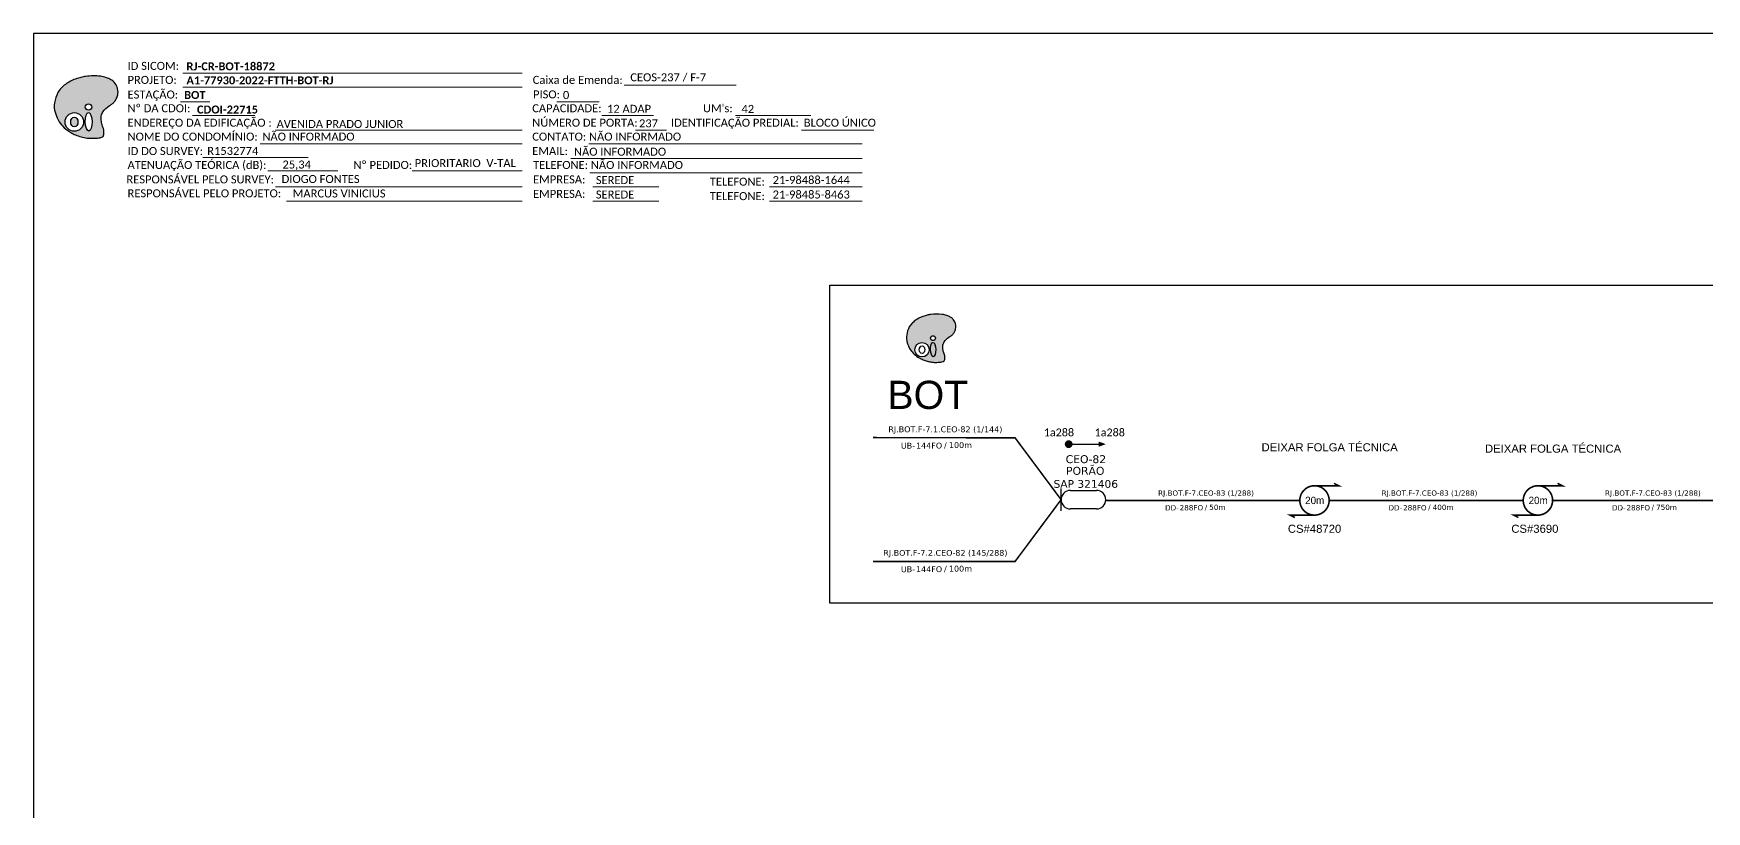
# Model space of a CAD drawing. Header units: inches. Extents: x -143605 to -141670, y 187277 to 187871.
# Drawn here: x -143604.9 to -143230.1, y 187696.7 to 187871 of the extents above; entities that cross this region are included whole.
import ezdxf
from ezdxf.enums import TextEntityAlignment as Align

# ---------------------------------------------------------------- set-up
doc = ezdxf.new("R2010")
doc.units = ezdxf.units.IN
doc.header["$MEASUREMENT"] = 0
for name, color, linetype in [('20.4-CEO', 1, 'Continuous'), ('20.5-CABO AÉREO', 1, 'Continuous'), ('SETA', 7, 'Continuous')]:
    doc.layers.add(name, color=color, linetype=linetype)
doc.layers.add('40.1-ETIQUETAS', color=1, linetype='Continuous', lineweight=20)
doc.styles.add('ARIAL', font='arial.ttf')
doc.styles.add('siredit', font='verdana.ttf')
doc.styles.add('WMF-Calibri0', font='calibri.ttf')
doc.styles.add('WMF-Calibri1', font='calibrib.ttf')

# ---------------------------------------------------------------- blocks, each defined once
blk = doc.blocks.new('OI')
h = blk.add_hatch(color=40)
edge = h.paths.add_edge_path()
edge.add_spline(control_points=[(4.352419702950127, -0.6712759720847714), (3.924115752848461, -0.9915029685596106), (3.259381865687179, -1.500698829921178), (2.812477989493666, -2.594763842551949), (2.897620153085453, -3.503477074728931), (3.058319510024647, -4.273537287510009), (3.312560175735748, -4.850776572338021), (3.374319546476701, -5.386617152055612), (3.403734786386428, -5.881418795735535), (3.203556863798092, -6.395456820980147), (2.540406745508839, -6.612094221073557), (1.652141110328764, -6.633251194432177), (0.5504409367210052, -6.670844676145138), (-0.5591961455999713, -6.424414889548825), (-1.608183129908946, -6.140502192816481), (-2.774697610003916, -5.605051963396024), (-3.918812940678666, -4.767945078591104), (-4.891027295321181, -3.696022096142836), (-5.341519274570906, -2.648111499301895), (-5.601855179603182, -1.940823267118848), (-5.845189685200991, -0.9558993654544832), (-5.707762275863855, 0.4682888211259506), (-5.097642077570273, 2.023349581494926), (-4.143343415207334, 3.01628683071891), (-3.29790337558995, 3.614532800154741), (-2.366475374024266, 4.158047617166403), (-1.364272336810055, 4.441945920877722), (-0.5615272271484302, 4.704058582470097), (0.7939944845060355, 4.853146434422464), (2.235070974699944, 4.967911457819083), (3.789711588355888, 4.572881902536377), (4.666137906037339, 4.210020552204397), (5.436098154557043, 3.650312278273105), (5.761948681162404, 2.994656724675468), (6.034585585907428, 2.21377526968884), (6.009808082014702, 1.455541098135561), (5.718042820068033, 0.6359933999344543), (5.313400224373254, 0.0750211537648235), (4.875050523754715, -0.3768521848496249), (4.507941044630715, -0.5549984263785249), (4.352419702950127, -0.6712759720847714)], knot_values=[0, 0, 0, 0, 1.6043398725008, 2.417190916820825, 3.4275953858818, 4.282807915804911, 4.776746146191369, 5.304181770748566, 5.888771497486102, 6.258406050447018, 6.858137058748512, 7.791289582546336, 8.986194879479926, 10.12424202223405, 11.18785698458849, 12.24290818547195, 13.95378441239277, 15.41416060145544, 16.51539074843153, 17.34918828129177, 17.67585288929998, 19.55202082369303, 21.51553059940301, 22.5686375333085, 23.63245026583211, 24.62108363093478, 25.78271769349368, 26.7453467966967, 27.14265309212063, 29.870543205723, 31.00464861129232, 31.9215319142548, 32.70958935288631, 33.8013910221095, 34.04247085086502, 35.19233337509274, 35.97146113351405, 36.62887121321, 37.25435925468828, 37.83691071008289, 37.83691071008289, 37.83691071008289, 37.83691071008289], degree=3, periodic=0)
h.paths.add_polyline_path([(1.129417951625206, -0.8737795733348717, -1), (-0.0445971396300624, -0.8737795733348717, -1)], flags=16)
edge = h.paths.add_edge_path(flags=16)
edge.add_ellipse((0.56219141516479, -3.586262332308106), major_axis=(-0.02268085786554901, 1.710246984485798), ratio=0.3613047418081333, start_angle=0, end_angle=359.9999999999999)
h.paths.add_polyline_path([(-0.3621758253683389, -3.620028578179783, -1), (-3.79758126357508, -3.620028578179783, -1)], flags=16)
edge = h.paths.add_edge_path(flags=0)
edge.add_ellipse((-2.079878544471708, -3.620028578179783), major_axis=(0, 0.8845587771671665), ratio=0.7582943452177149, start_angle=0, end_angle=360)
at = {"color": 40}
for centre, radius in [((-2.079878544471998, -3.620028578179998), 1.717702719103369), ((0.542410405998, -0.8737795733349999), 0.5870075456276344)]:
    blk.add_circle(centre, radius, dxfattribs=at)
blk.add_ellipse((-2.079878544471998, -3.620028578179998), major_axis=(0, 0.8845587771671665), ratio=0.7582943452180002, start_param=-3.14159265358979, end_param=3.14159265358979, dxfattribs=at)
blk.add_ellipse((0.5621914151650002, -3.586262332307998), major_axis=(-0.0226808578655476, 1.710246984485726), ratio=0.3613047418080002, dxfattribs=at)
at = {"color": 40, "start_tangent": (-0.8008975356961701, -0.5988014172626867), "end_tangent": (-0.8008975356961701, -0.5988014172626867)}
blk.add_spline([(4.352419702950127, -0.6712759720847714), (3.195715068262444, -1.783004722539629), (2.897004975372082, -2.538980317818726), (2.922427632545378, -3.549064908138089), (3.119448847855919, -4.381273482988802), (3.284845839634753, -4.846696742557782), (3.367467724334828, -5.367620885039825), (3.354757271305087, -5.952072416812001), (3.202224830491132, -6.288767467624978), (2.662005623351006, -6.549229538866112), (1.732598946122408, -6.632757145040017), (0.5377612012316888, -6.620051554758077), (-0.5808103232534167, -6.410411282525133), (-1.601602329721089, -6.111646378836753), (-2.561285749098686, -5.67330773000762), (-3.946789045007307, -4.669575653769554), (-4.893762011354708, -3.557846903314469), (-5.365989882126965, -2.563005873463537), (-5.639277317844031, -1.775267145659056), (-5.715543538250557, -1.45763019920909), (-5.626565989256932, 0.4164266606059357), (-4.844587258720792, 2.217504089340676), (-4.125749281802172, 2.987118393508266), (-3.267753864447484, 3.61603921020756), (-2.401994012467155, 4.093381654678211), (-1.302489480862248, 4.468192914217439), (-0.3725285763989348, 4.71684428964741), (0.0215138542212401, 4.767666088655602), (2.749216299421759, 4.799663625071755), (3.849960618963931, 4.526612322314946), (4.689438892891332, 4.157896688180384), (5.312279984731532, 3.675088754424364), (5.853457926188213, 2.726849691424289), (5.929724146595192, 2.49815131482833), (5.936079810888286, 1.348306355646995), (5.669057857149737, 0.6163641856880134), (5.294082419409762, 0.0763813767231625), (4.842645512173501, -0.3565620477762366), (4.352419702950127, -0.6712759720847714)], degree=3, dxfattribs=at)

msp = doc.modelspace()

# ---------------------------------------------------------------- hatches: boundary and pattern name
h = msp.add_hatch(color=0)
edge = h.paths.add_edge_path()
edge.add_spline(control_points=[(-143398.9186196462, 187803.6379636284), (-143398.9186196462, 187803.6379636284), (-143398.9186196462, 187803.6379636284), (-143399.3292067712, 187803.2124373244), (-143399.6735689278, 187803.04418988), (-143399.8193511046, 187802.9345846809), (-143400.220833509, 187802.6327332485), (-143400.8439093171, 187802.1527975394), (-143401.2609172516, 187801.1240673024), (-143401.1786634657, 187800.2707668222), (-143401.0257905438, 187799.5478869005), (-143400.7855429135, 187799.0063502669), (-143400.7261885435, 187798.5032139361), (-143400.6973167217, 187798.0385423987), (-143400.8840433392, 187797.5552260322), (-143401.5063667478, 187797.3500816177), (-143402.3406224978, 187797.3279776945), (-143403.3753066367, 187797.289899345), (-143404.4181592827, 187797.5185716339), (-143405.4041401443, 187797.7826023807), (-143406.5011415074, 187798.2825959529), (-143407.5778623604, 187799.0659786605), (-143408.4937142387, 187800.0703457835), (-143408.9194748537, 187801.0534701543), (-143409.1657742724, 187801.7171407364), (-143409.3968026888, 187802.6416250328), (-143409.271301974, 187803.9796477916), (-143408.7021505417, 187805.4417812329), (-143407.8083148377, 187806.3768016263), (-143407.0157334463, 187806.9408322846), (-143406.1422498043, 187807.4536724526), (-143405.2016378926, 187807.7228440802), (-143404.448313311, 187807.9710521966), (-143403.1755059167, 187808.1144901354), (-143401.8222544257, 187808.2259051378), (-143400.3610560853, 187807.8587778537), (-143399.5369554935, 187807.5201604788), (-143398.8123591533, 187806.9963858966), (-143398.5046544736, 187806.3813762526), (-143398.2466163348, 187805.6486136992), (-143398.267983403, 187804.9363753771), (-143398.5399662777, 187804.1658770431), (-143398.9186196462, 187803.6379636284)], knot_values=[-0.5825514553946078, 0, 0, 0, 0, 1e-09, 1.6043398725008, 2.417190916820825, 3.4275953858818, 4.282807915804911, 4.776746146191369, 5.304181770748566, 5.888771497486102, 6.258406050447018, 6.858137058748512, 7.791289582546336, 8.986194879479926, 10.12424202223405, 11.18785698458849, 12.24290818547195, 13.95378441239277, 15.41416060145544, 16.51539074843153, 17.34918828129177, 17.67585288929998, 19.55202082369303, 21.51553059940301, 22.5686375333085, 23.63245026583211, 24.62108363093478, 25.78271769349368, 26.7453467966967, 27.14265309212063, 29.870543205723, 31.00464861129232, 31.9215319142548, 32.70958935288631, 33.8013910221095, 34.04247085086502, 35.19233337509274, 35.97146113351405, 36.62887121321, 37.25435925468828, 37.83691071008289, 37.83691071008289, 37.83691071008289, 37.83691071008289], degree=3, periodic=0)
edge = h.paths.add_edge_path(flags=16)
edge.add_ellipse((-143403.3974167049, 187802.7348078356), major_axis=(0.3898650111553692, 0.3898650111553692), ratio=0.9999999999194932, start_angle=135.1532885619912, end_angle=315.1532885619912, ccw=False)
edge.add_ellipse((-143403.3974167049, 187802.7348078356), major_axis=(0.3898650111588507, 0.3898650111588507), ratio=0.9999999999384859, start_angle=-44.84671143958161, end_angle=135.1532885604183, ccw=False)
edge = h.paths.add_edge_path(flags=16)
edge.add_ellipse((-143403.3720211211, 187800.1871416074), major_axis=(-0.02560078376102611, 1.606302891932736), ratio=0.3613047472252851, start_angle=-5.299987378261576e-09, end_angle=359.9999999947)
edge = h.paths.add_edge_path(flags=16)
edge.add_ellipse((-143405.853516593, 187800.1487872441), major_axis=(1.140823818597969, 1.140823818597969), ratio=0.9999999999232332, start_angle=135.1532885608793, end_angle=315.1532885608793, ccw=False)
edge.add_ellipse((-143405.853516593, 187800.1487872441), major_axis=(1.140823818597969, 1.140823818597969), ratio=0.9999999999232332, start_angle=-44.84671143912061, end_angle=135.1532885608793, ccw=False)
edge = h.paths.add_edge_path(flags=0)
edge.add_ellipse((-143405.853516593, 187800.1487872441), major_axis=(-0.0022227922422817, 0.8308272136084198), ratio=0.7582943565721499, start_angle=-2.41442255785244e-10, end_angle=359.9999999997586)

# ---------------------------------------------------------------- linework, layer by layer
msp.add_lwpolyline([(-143604.8770128306, 187276.9654387947), (-142766.3125704146, 187276.9654387947), (-142766.3125704146, 187870.9654387947), (-143604.8770128306, 187870.9654387947), (-143604.8770128306, 187276.9654387947)])
at = {"color": 7, "lineweight": 0}
for points in [[(-143571.4048394182, 187862.0629643689), (-143495.4329143951, 187862.0629643689)], [(-143472.5939456378, 187859.415179889), (-143447.460141359, 187859.415179889)], [(-143571.9210479047, 187855.6455899085), (-143565.3710828352, 187855.6455899085)], [(-143571.4048394182, 187858.9245709663), (-143495.4329143951, 187858.9245709663)], [(-143487.6353381138, 187855.6877226998), (-143478.1537008695, 187855.6877226998)], [(-143569.2595501202, 187852.5753685974), (-143555.3162037417, 187852.5753685974)], [(-143477.5871527885, 187852.5753685974), (-143465.9701663373, 187852.5753685974)], [(-143447.645114073, 187852.5753685974), (-143430.7890084723, 187852.5753685974)], [(-143550.6899985673, 187849.3385203309), (-143495.4329143951, 187849.3385203309)], [(-143470.0031852258, 187849.3385203309), (-143463.0581401544, 187849.3385203309)], [(-143432.8304494322, 187849.3385203309), (-143416.6546637774, 187849.3385203309)], [(-143554.1005448806, 187846.2261662286), (-143495.4329143951, 187846.2261662286)], [(-143480.4723577657, 187846.2261662286), (-143419.2443214596, 187846.2261662286)], [(-143566.9402473706, 187843.1621006176), (-143543.3102322488, 187843.1621006176)], [(-143484.511644734, 187842.989317962), (-143419.2443214596, 187842.989317962)], [(-143552.4043662236, 187840.1945033602), (-143536.7332694543, 187840.1945033602)], [(-143520.073564026, 187840.2025290484), (-143495.578273704, 187840.2025290484)], [(-143519.5698839456, 187840.204951842), (-143495.4203301147, 187840.204951842)], [(-143480.2250545788, 187839.7524696956), (-143419.2443214596, 187839.7524696956)], [(-143550.6899985673, 187836.6401155932), (-143495.4329143951, 187836.6401155932)], [(-143548.2001152854, 187833.4032673268), (-143495.4329143951, 187833.4032673268)], [(-143479.6169124238, 187836.6401155932), (-143464.8180001626, 187836.6401155932)], [(-143479.6169124238, 187833.4032673268), (-143464.8180001626, 187833.4032673268)], [(-143440.0141038459, 187836.6401155932), (-143419.2443214596, 187836.6401155932)], [(-143440.0141038459, 187833.4032673268), (-143419.2443214596, 187833.4032673268)]]:
    msp.add_lwpolyline(points, dxfattribs=at)
msp.add_lwpolyline([(-143426.5067331769, 187814.6365521905), (-142890.027723177, 187814.6365521905), (-142890.027723177, 187743.4240834023), (-143426.5067331769, 187743.4240834023)], close=True)
at = {"color": 0}
for points, const_width in [([(-143373.4345773705, 187778.9966328614, 1), (-143372.5651456595, 187779.0012837707, 1)], 0.8694441504769734), ([(-143317.9467579684, 187769.6835469615, 1.000012459711872), (-143317.9468737789, 187763.1105492118, 0.9999784210495268)], 0.3651665432003289), ([(-143267.9015826658, 187769.6834311516, 1.000012459711872), (-143267.9016984762, 187763.1104334018, 0.9999784210495268)], 0.3651665432003289)]:
    msp.add_lwpolyline(points, format="xyb", close=True, dxfattribs=dict(at, const_width=const_width))
at = {"color": 0, "const_width": 0.3423436342503083}
for points in [[(-143317.9468737789, 187769.6835469615), (-143312.4693756373, 187769.6835469615), (-143313.564875266, 187770.2312967811)], [(-143267.9016984762, 187769.6834311516), (-143262.4242003338, 187769.6834311516), (-143263.5196999624, 187770.2311809712)], [(-143317.9468737789, 187763.1105492118), (-143323.4243719324, 187763.1105492118), (-143322.3288723037, 187762.5627993922)], [(-143267.9016984762, 187763.1104334018), (-143273.3791966297, 187763.1104334018), (-143272.2836970011, 187762.5626835823)]]:
    msp.add_lwpolyline(points, dxfattribs=at)
at = {"color": 0}
for centre, major_axis, ratio, start_param, end_param in [((-143403.3974167049, 187802.7348078356), (0.3898650111672349, 0.3898650111672349), 0.9999999998955732, 5.500462533882573, 11.78364784106216), ((-143405.853516593, 187800.1487872441), (1.613363481593653, 0.0040354970318676), 0.9999999850112048, 0.0001741009564662, 6.283359408136051), ((-143405.853516593, 187800.1487872441), (-0.0022227922422817, 0.8308272136084196), 0.7582943565721499, 1.570796326772085, 7.85398163395167)]:
    msp.add_ellipse(centre, major_axis=major_axis, ratio=ratio, start_param=start_param, end_param=end_param, dxfattribs=at)
msp.add_ellipse((-143403.3720211211, 187800.1871416074), major_axis=(-0.0256007837610261, 1.606302891932735), ratio=0.3613047472252851, dxfattribs=at)
msp.add_open_spline([(-143399.8193511046, 187802.9345846809), (-143400.220833509, 187802.6327332485), (-143400.8439093171, 187802.1527975394), (-143401.2609172516, 187801.1240673024), (-143401.1786634657, 187800.2707668222), (-143401.0257905438, 187799.5478869005), (-143400.7855429135, 187799.0063502669), (-143400.7261885435, 187798.5032139361), (-143400.6973167217, 187798.0385423987), (-143400.8840433392, 187797.5552260322), (-143401.5063667478, 187797.3500816177), (-143402.3406224978, 187797.3279776945), (-143403.3753066367, 187797.289899345), (-143404.4181592827, 187797.5185716339), (-143405.4041401443, 187797.7826023807), (-143406.5011415074, 187798.2825959529), (-143407.5778623604, 187799.0659786605), (-143408.4937142387, 187800.0703457835), (-143408.9194748537, 187801.0534701543), (-143409.1657742724, 187801.7171407364), (-143409.3968026888, 187802.6416250328), (-143409.271301974, 187803.9796477916), (-143408.7021505417, 187805.4417812329), (-143407.8083148377, 187806.3768016263), (-143407.0157334463, 187806.9408322846), (-143406.1422498043, 187807.4536724526), (-143405.2016378926, 187807.7228440802), (-143404.448313311, 187807.9710521966), (-143403.1755059167, 187808.1144901354), (-143401.8222544257, 187808.2259051378), (-143400.3610560853, 187807.8587778537), (-143399.5369554935, 187807.5201604788), (-143398.8123591533, 187806.9963858966), (-143398.5046544736, 187806.3813762526), (-143398.2466163348, 187805.6486136992), (-143398.267983403, 187804.9363753771), (-143398.5399662777, 187804.1658770431), (-143398.9186196462, 187803.6379636284), (-143399.3292067712, 187803.2124373244), (-143399.6735689278, 187803.04418988), (-143399.8193511046, 187802.9345846809)], degree=3, knots=[0, 0, 0, 0, 1.6043398725008, 2.417190916820824, 3.427595385881797, 4.282807915804913, 4.776746146191367, 5.304181770748568, 5.888771497486102, 6.258406050447018, 6.858137058748512, 7.791289582546336, 8.986194879479926, 10.12424202223405, 11.18785698458849, 12.24290818547195, 13.95378441239277, 15.41416060145544, 16.51539074843152, 17.34918828129177, 17.67585288929998, 19.55202082369302, 21.515530599403, 22.56863753330849, 23.63245026583211, 24.62108363093477, 25.78271769349368, 26.74534679669669, 27.14265309212062, 29.870543205723, 31.00464861129232, 31.92153191425479, 32.7095893528863, 33.80139102210949, 34.04247085086502, 35.19233337509272, 35.97146113351404, 36.62887121321, 37.25435925468826, 37.83691071008288, 37.83691071008288, 37.83691071008288, 37.83691071008288], dxfattribs=at)
at = {"layer": '20.4-CEO', "color": 0}
for p, q in [((-143372.6165272166, 187768.6470893388), (-143366.7794199239, 187768.6470893387)), ((-143366.7794199239, 187764.485588901), (-143372.6165272166, 187764.485588901))]:
    msp.add_line(p, q, dxfattribs=at)
at = {"layer": '20.4-CEO', "color": 0, "const_width": 0.3477776601907895}
for points in [[(-143416.8637722629, 187780.4655841069), (-143385.0191055161, 187780.4250155752), (-143374.6972774356, 187766.5663391199)], [(-143416.8637722629, 187752.7290416771), (-143385.0191055161, 187752.7163256469), (-143374.6972774356, 187766.5663391199)]]:
    msp.add_lwpolyline(points, dxfattribs=at)
at = {"layer": '20.4-CEO', "color": 0}
msp.add_lwpolyline([(-143374.6972774356, 187764.0574731526), (-143374.6972774356, 187769.0752050872)], dxfattribs=at)
for centre, start, end in [((-143372.6165272166, 187766.5663391199), 90, 270), ((-143366.7794199239, 187766.5663391199), 270, 90)]:
    msp.add_arc(centre, 2.080750218845007, start, end, dxfattribs=at)
at = {"layer": '20.5-CABO AÉREO', "color": 0, "ltscale": 8, "const_width": 0.3477776601907895}
for points in [[(-143364.7055632213, 187766.3971059926), (-143321.2333556981, 187766.3971059926)], [(-143314.6603879186, 187766.3969901827), (-143271.1881803946, 187766.3969901827)], [(-143264.6152126151, 187766.3968743727), (-143221.1430050909, 187766.3968743727)]]:
    msp.add_lwpolyline(points, dxfattribs=at)
at = {"layer": 'SETA', "color": 0}
msp.add_lwpolyline([(-143372.9998615154, 187778.9989583161), (-143365.4364539759, 187778.9989583161)], dxfattribs=at)
msp.add_solid([(-143366.2688411692, 187779.5785794567), (-143364.6727402987, 187779.0074798591), (-143366.2626399571, 187778.4193371754)], dxfattribs=at)

# ---------------------------------------------------------------- block references
at = {"color": 7, "xscale": 1.213923925196705, "yscale": 1.21392392515554, "zscale": 1.213923925163967, "rotation": 0.153289602326381}
msp.add_blockref('OI', (-143593.2089140195, 187855.5497151965), dxfattribs=at)

# ---------------------------------------------------------------- texts
at = {"color": 7, "lineweight": 0, "style": 'WMF-Calibri0'}
for s, p in [('ID SICOM:', (-143583.8054462167, 187862.8099293534)), ('PROJETO:', (-143583.8054462167, 187859.6715359508)), ('Caixa de Emenda:', (-143493.0501745202, 187859.6715359508)), ('ESTAÇÃO:', (-143583.8054462167, 187856.3925548931)), ('PISO:', (-143492.9792893355, 187856.4346876843)), ('ENDEREÇO DA EDIFICAÇÃO :', (-143583.8054462167, 187850.0854853156)), ('Nº DA CDOI:', (-143583.8054462167, 187853.322333582)), ('CAPACIDADE:', (-143493.1590997477, 187853.322333582)), ('NÚMERO DE PORTA:', (-143493.1590997477, 187850.0854853156)), ('IDENTIFICAÇÃO PREDIAL:', (-143462.0761248733, 187850.0854853156)), ("UM's:", (-143454.9147683014, 187853.322333582)), ('BLOCO ÚNICO', (-143432.331387265, 187850.0854853156)), ('NOME DO CONDOMÍNIO:', (-143583.8054462167, 187846.9731312131)), ('NÃO INFORMADO', (-143553.5906642208, 187846.9731312131)), ('CONTATO: NÃO INFORMADO', (-143493.1590997477, 187846.9731312131)), ('ID DO SURVEY:', (-143583.8054462167, 187843.7362829467)), ('EMAIL:', (-143493.1590997477, 187843.7362829467)), ('ATENUAÇÃO TEÓRICA (dB):', (-143583.8054462167, 187840.6239288444)), ('Nº PEDIDO:', (-143533.2192026967, 187840.6319545326)), ('TELEFONE: NÃO INFORMADO', (-143492.9768112871, 187840.6239288444)), ('RESPONSÁVEL PELO SURVEY:', (-143584.047780683, 187837.3870805778)), ('EMPRESA:', (-143492.9768112871, 187837.3870805778)), ('TELEFONE:', (-143453.3734634171, 187836.8826510132)), ('RESPONSÁVEL PELO PROJETO:', (-143583.8054462167, 187834.2747264754)), ('EMPRESA:', (-143492.9768112871, 187834.1502323113)), ('TELEFONE:', (-143453.3734634171, 187833.6458027467))]:
    msp.add_text(s, height=1.792715962971007, dxfattribs=at).set_placement(p)
at = {"color": 7, "linetype": 'Continuous'}
for s, style, p in [('RJ-CR-BOT-18872', 'WMF-Calibri1', (-143570.6102284936, 187862.714364501)), ('A1-77930-2022-FTTH-BOT-RJ', 'WMF-Calibri1', (-143570.6102284936, 187859.5759710984)), ('CEOS-237 / F-7', 'WMF-Calibri0', (-143471.1953398496, 187860.2546536963)), ('BOT', 'WMF-Calibri1', (-143571.1264369801, 187856.2969900406)), ('0', 'WMF-Calibri0', (-143486.2846463541, 187856.2867736221)), ('237', 'WMF-Calibri0', (-143469.2485292159, 187849.9375712532)), ('AVENIDA PRADO JUNIOR', 'WMF-Calibri0', (-143550.424385776, 187849.7981938668)), ('NÃO INFORMADO', 'WMF-Calibri0', (-143483.8084931224, 187843.5883688844)), ('DIOGO FONTES', 'WMF-Calibri0', (-143549.2913927794, 187837.4795894005)), ('SEREDE', 'WMF-Calibri0', (-143478.9137608122, 187837.2391665156)), ('21-98488-1644', 'WMF-Calibri0', (-143439.3109522345, 187837.2624385342)), ('MARCUS VINICIUS', 'WMF-Calibri0', (-143546.8015094974, 187834.2427411341)), ('SEREDE', 'WMF-Calibri0', (-143478.9137608122, 187834.0023182491)), ('21-98485-8463', 'WMF-Calibri0', (-143439.3109522345, 187834.0023182491))]:
    msp.add_text(s, height=1.792715962971007, dxfattribs=dict(at, style=style)).set_placement(p)
at = {"color": 7, "linetype": 'Continuous', "style": 'WMF-Calibri1'}
msp.add_text('CDOI-22715', height=1.792715962971007, dxfattribs=at).set_placement((-143561.4206350996, 187853.0350421333), align=Align.CENTER)
at = {"color": 0, "linetype": 'Continuous', "style": 'WMF-Calibri0'}
for s, p in [('12 ADAP', (-143476.4126495396, 187853.1950356529)), ('42', (-143446.2944223131, 187853.1744195197)), ('R1532774', (-143565.9498136501, 187843.7717095575))]:
    msp.add_text(s, height=1.792715962971007, dxfattribs=at).set_placement(p)
at = {"color": 0, "lineweight": 0, "style": 'WMF-Calibri0'}
msp.add_text('25,34', height=1.792715962971007, dxfattribs=at).set_placement((-143549.0993683477, 187840.7142762277))
at = {"color": 7, "style": 'WMF-Calibri0'}
msp.add_text('PRIORITARIO  V-TAL', height=1.792715962971007, dxfattribs=at).set_placement((-143519.479371394, 187841.0420028558))
at = {"color": 0, "style": 'ARIAL'}
msp.add_text('BOT', height=6.310119766177179, dxfattribs=at).set_placement((-143413.6167801657, 187786.88188221))
for s, p in [('DEIXAR FOLGA TÉCNICA', (-143329.8066494022, 187777.3925524579)), ('DEIXAR FOLGA TÉCNICA', (-143279.7614740977, 187777.095358982)), ('CS#48720', (-143323.9066050542, 187759.147594118)), ('CS#3690', (-143273.8614297515, 187759.1474783079))]:
    msp.add_text(s, height=1.811456080442576, rotation=359.9866744608917, dxfattribs=at).set_placement(p)
at = {"color": 0}
for p in [(-143320.0304327325, 187765.5754233573), (-143269.9852574298, 187765.5753075474)]:
    msp.add_text('20m', height=1.64324944440148, dxfattribs=at).set_placement(p)
at = {"color": 0, "char_height": 1.738888300953947, "width": 128.3679706976339, "attachment_point": 5, "rotation": 359.91656062173905}
for insert in [(-143375.1915650286, 187781.6208107966), (-143363.8056541587, 187781.6208107966)]:
    msp.add_mtext('{\\fCalibri|b0|i0|c0|p34;\\C256;1a288}', dxfattribs=dict(at, insert=insert))
at = {"layer": '20.4-CEO', "color": 0, "style": 'siredit'}
for s, height, p in [('CEO-82', 1.762815403975088, (-143369.1481387569, 187775.6366406597)), ('PORÃO', 1.762815403975088, (-143369.2976988228, 187773.0283082082)), ('          SAP 321406', 1.738888300953953, (-143372.9637105585, 187770.0940478515))]:
    msp.add_text(s, height=height, dxfattribs=at).set_placement(p, align=Align.MIDDLE_CENTER)
at = {"layer": '40.1-ETIQUETAS', "color": 0, "style": 'siredit'}
for s, height, p in [('RJ.BOT.F-7.1.CEO-82 (1/144)', 1.30416622571546, (-143400.6353413824, 187782.3198987793)), ('RJ.BOT.F-7.CEO-83 (1/288)', 1.173749603143914, (-143342.2420081371, 187768.0438360133)), ('RJ.BOT.F-7.CEO-83 (1/288)', 1.173749603143914, (-143292.1968328344, 187768.0437202032)), ('RJ.BOT.F-7.CEO-83 (1/288)', 1.173749603143914, (-143242.1516575299, 187768.0436043932)), ('RJ.BOT.F-7.2.CEO-82 (145/288)', 1.30416622571546, (-143400.6353413824, 187754.6488818907))]:
    msp.add_text(s, height=height, dxfattribs=at).set_placement(p, align=Align.MIDDLE_CENTER)
for s, height, p in [('UB-', 1.30416622571546, (-143407.4158678854, 187778.6513491509)), ('144FO', 1.30416622571546, (-143401.3453091018, 187778.6705859905)), ('/', 1.304166225701055, (-143400.3172830061, 187778.7912231766)), ('DD-', 1.173749603143914, (-143348.3444819952, 187764.7421413404)), ('288FO', 1.173749603143914, (-143342.8809791101, 187764.759454478)), ('/', 1.173749603125315, (-143341.9797639911, 187764.8680279576)), ('DD-', 1.173749603143914, (-143298.2993066906, 187764.7420255303)), ('288FO', 1.173749603143914, (-143292.8358038074, 187764.7593386679)), ('/', 1.173749603125315, (-143291.9345886885, 187764.8679121476)), ('DD-', 1.173749603143914, (-143248.254131388, 187764.7419097204)), ('288FO', 1.173749603143914, (-143242.7906285038, 187764.7592228579)), ('/', 1.173749603125315, (-143241.889413384, 187764.8677963376)), ('UB-', 1.30416622571546, (-143407.4158678854, 187750.9803322623)), ('144FO', 1.30416622571546, (-143401.3453091018, 187750.9995691019)), ('/', 1.304166225701055, (-143400.3172830061, 187751.120206288))]:
    msp.add_text(s, height=height, dxfattribs=at).set_placement(p, align=Align.MIDDLE_RIGHT)
for s, height, p in [('100m', 1.30416622571546, (-143399.8277857917, 187778.7912231766)), ('50m', 1.173749603143914, (-143341.5152081209, 187764.8680279617)), ('400m', 1.173749603143914, (-143291.4700328173, 187764.8679121518)), ('750m', 1.173749603143914, (-143241.4248575146, 187764.8677963417)), ('100m', 1.30416622571546, (-143399.8277857917, 187751.1202062879))]:
    msp.add_text(s, height=height, dxfattribs=at).set_placement(p, align=Align.MIDDLE_LEFT)

doc.saveas('drawing.dxf')
